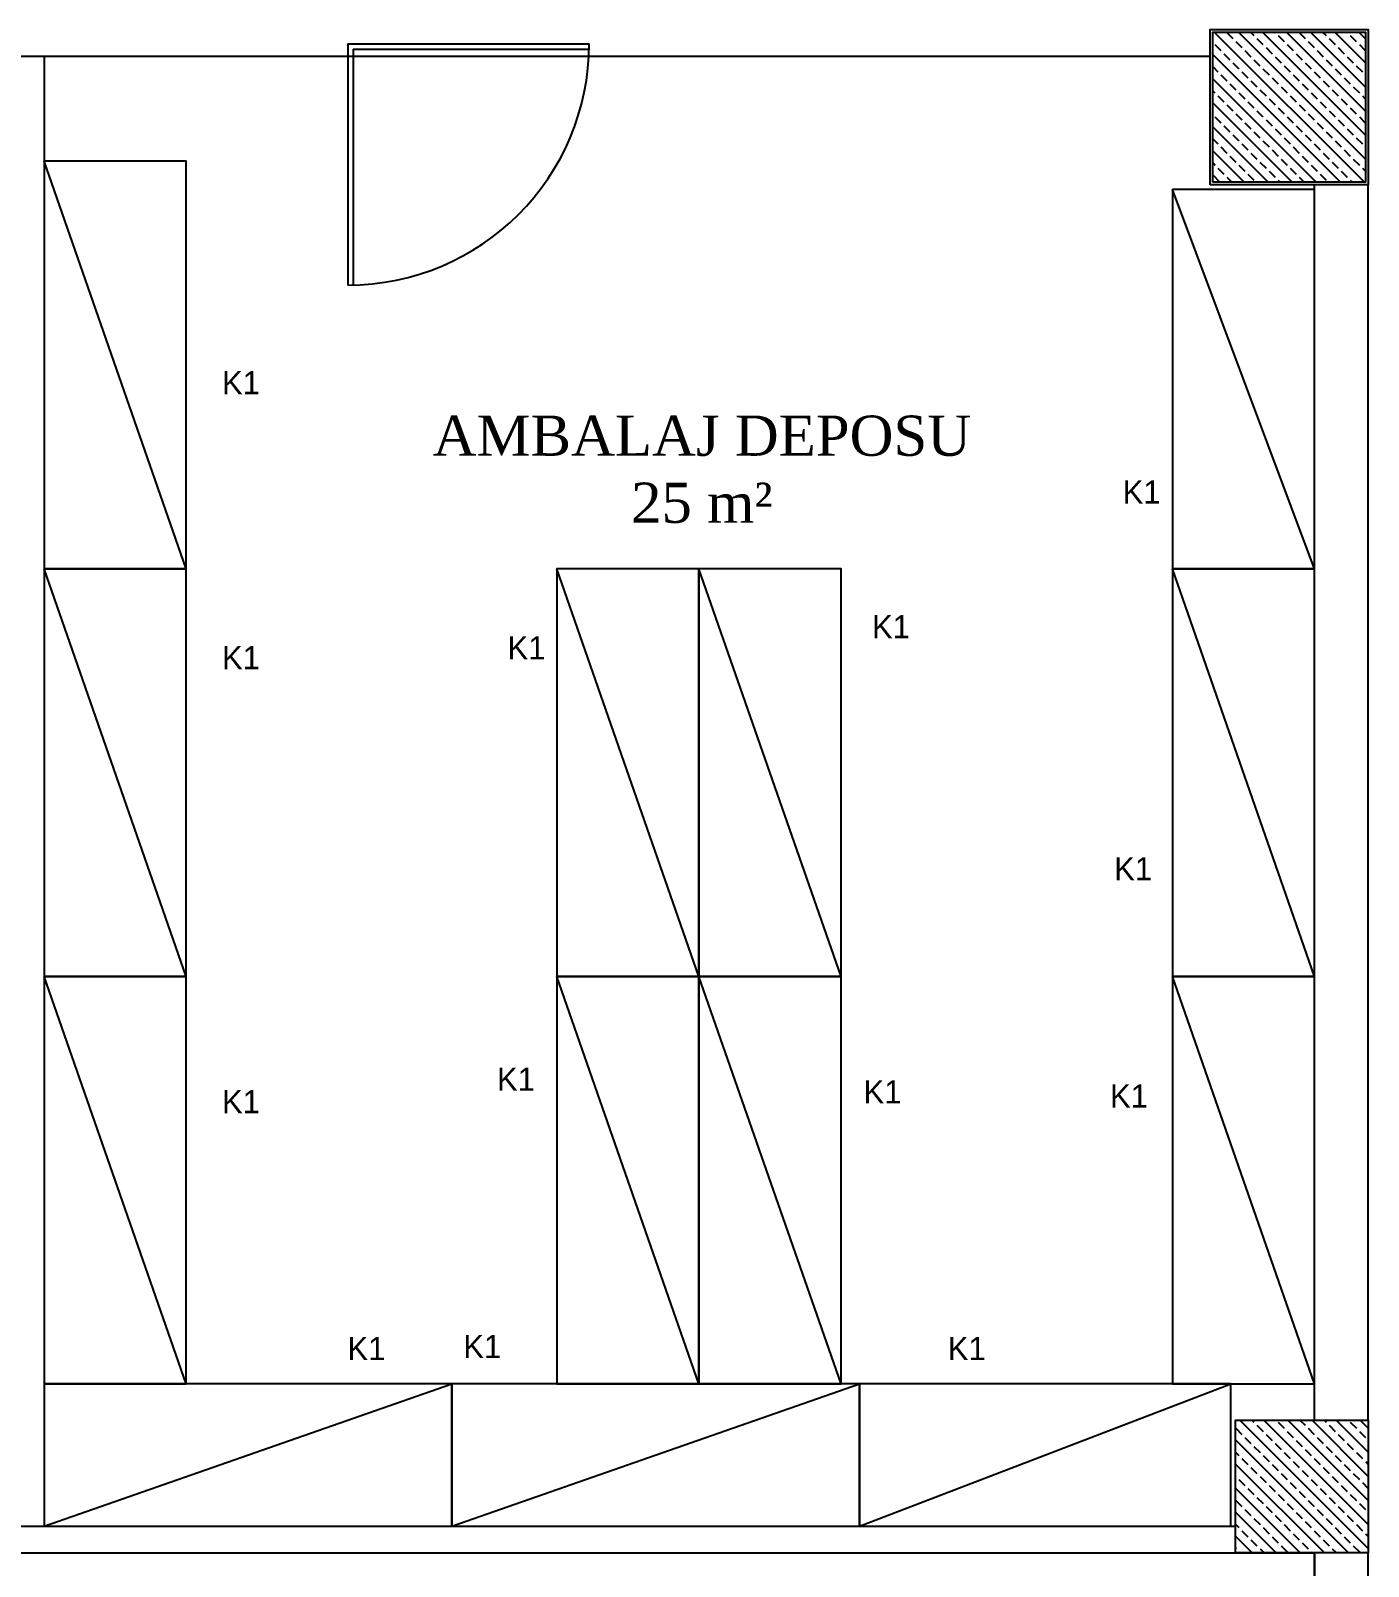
# Model space of a CAD drawing. Header units: millimetres. Extents: x 7703 to 14147, y -5820 to 95.
# Drawn here: x 12370 to 12868, y -4955 to -4382 of the extents above; entities that cross this region are included whole.
import ezdxf
from ezdxf.enums import TextEntityAlignment as Align

# ---------------------------------------------------------------- set-up
doc = ezdxf.new("R2010")
doc.units = ezdxf.units.MM
for name, color, linetype in [('A-FLOR-PFIX', 140, 'Continuous'), ('kapı ABD', 55, 'Continuous'), ('Kıtc-002 Çizgi', 7, 'Continuous')]:
    doc.layers.add(name, color=color, linetype=linetype)
doc.layers.add('mutfak ekipmanları', color=161, linetype='Continuous', lineweight=15)
doc.styles.get("Standard").update_dxf_attribs({"font": 'stylu.ttf', "height": 10})
doc.styles.add('TAKSİM', font='GOTHIC.TTF', dxfattribs={"height": 20})

# ---------------------------------------------------------------- blocks, each defined once
blk = doc.blocks.new('rtyjjkw5')
at = {"layer": 'kapı ABD', "color": 7}
for p, q in [((-2, 2), (-2, 90)), ((0, 0), (0, 90)), ((-2, 2), (-90, 2)), ((0, 0), (-90, 0))]:
    blk.add_line(p, q, dxfattribs=at)
blk.add_arc((0, 0), 90, 90, 180, dxfattribs=at)

msp = doc.modelspace()

# ---------------------------------------------------------------- hatches: boundary and pattern name
h = msp.add_hatch()
h.set_pattern_fill('ANSI33', color=256, angle=90)
h.set_pattern_definition([(135, (19373.621, 4482.702), (-4.490128, -4.490128), []), (135, (19373.621, 4487.1924), (-4.490128, -4.490128), [3.175, -1.5875])])
h.paths.add_polyline_path([(12810.4, -4438.72), (12867.4, -4438.72), (12867.4, -4382.72), (12810.4, -4382.72)])
h = msp.add_hatch()
h.set_pattern_fill('ANSI33', color=256, angle=90)
h.set_pattern_definition([(135, (19378.118, 3970.025), (-4.490128, -4.490128), []), (135, (19378.118, 3974.515), (-4.490128, -4.490128), [3.175, -1.5875])])
h.paths.add_polyline_path([(12818.89, -4949.91), (12868.4, -4949.91), (12868.4, -4900.41), (12818.89, -4900.41)])

# ---------------------------------------------------------------- linework, layer by layer
for points in [[(12809.4, -4439.72), (12809.4, -4381.72), (12868.4, -4381.72), (12868.4, -4439.72)], [(12810.4, -4438.72), (12810.4, -4382.72), (12867.4, -4382.72), (12867.4, -4438.72)], [(12810.4, -4438.72), (12810.4, -4382.72), (12867.4, -4382.72), (12867.4, -4438.72)], [(12818.89, -4949.91), (12818.89, -4900.41), (12868.4, -4900.41), (12868.4, -4949.91)]]:
    msp.add_lwpolyline(points, close=True)
at = {"layer": 'A-FLOR-PFIX'}
msp.add_lwpolyline([(12848.4, -4949.91), (12848.4, -5538.72), (12818.89, -5538.72), (12818.89, -5578.21), (12264.89, -5578.21), (12264.89, -5544.91), (12209.89, -5544.91), (12209.89, -5578.21), (11643.03, -5574.42), (11642.89, -5544.91), (11613.99, -5544.91), (11613.89, -5006.91), (11708.89, -5006.91), (11708.89, -4949.91)], close=True, dxfattribs=at)
at = {"layer": 'Kıtc-002 Çizgi'}
for p, q in [((12161.4, -4391.72), (12809.4, -4391.72)), ((12374.67, -4391.72), (12374.67, -4939.91)), ((12427.67, -4582.91), (12374.67, -4430.91)), ((12848.4, -4582.91), (12795.4, -4441.38)), ((12848.4, -4900.41), (12848.4, -4439.72)), ((12868.4, -4900.41), (12868.4, -4439.72)), ((12427.67, -4734.91), (12374.67, -4582.91)), ((12618.84, -4734.91), (12565.84, -4582.91)), ((12671.84, -4734.91), (12618.84, -4582.91)), ((12848.4, -4734.91), (12795.4, -4582.91)), ((12427.67, -4886.91), (12374.67, -4734.91)), ((12618.84, -4886.91), (12565.84, -4734.91)), ((12671.84, -4886.91), (12618.84, -4734.91)), ((12848.4, -4886.91), (12795.4, -4734.91)), ((12374.67, -4939.91), (12526.67, -4886.91)), ((12526.67, -4939.91), (12678.67, -4886.91)), ((12678.67, -4939.91), (12817.15, -4886.91)), ((12262.89, -4939.91), (12818.89, -4939.91)), ((12262.89, -4949.91), (12818.89, -4949.91)), ((12848.4, -5538.72), (12848.4, -4949.91)), ((12868.4, -5538.72), (12868.4, -4949.91))]:
    msp.add_line(p, q, dxfattribs=at)
for points in [[(12427.67, -4582.91), (12427.67, -4430.91), (12374.67, -4430.91), (12374.67, -4582.91)], [(12848.4, -4582.91), (12848.4, -4441.38), (12795.4, -4441.38), (12795.4, -4582.91)], [(12427.67, -4734.91), (12427.67, -4582.91), (12374.67, -4582.91), (12374.67, -4734.91)], [(12618.84, -4734.91), (12618.84, -4582.91), (12565.84, -4582.91), (12565.84, -4734.91)], [(12671.84, -4734.91), (12671.84, -4582.91), (12618.84, -4582.91), (12618.84, -4734.91)], [(12848.4, -4734.91), (12848.4, -4582.91), (12795.4, -4582.91), (12795.4, -4734.91)], [(12427.67, -4886.91), (12427.67, -4734.91), (12374.67, -4734.91), (12374.67, -4886.91)], [(12618.84, -4886.91), (12618.84, -4734.91), (12565.84, -4734.91), (12565.84, -4886.91)], [(12671.84, -4886.91), (12671.84, -4734.91), (12618.84, -4734.91), (12618.84, -4886.91)], [(12848.4, -4886.91), (12848.4, -4734.91), (12795.4, -4734.91), (12795.4, -4886.91)], [(12374.67, -4939.91), (12526.67, -4939.91), (12526.67, -4886.91), (12374.67, -4886.91)], [(12526.67, -4939.91), (12678.67, -4939.91), (12678.67, -4886.91), (12526.67, -4886.91)], [(12678.67, -4939.91), (12817.15, -4939.91), (12817.15, -4886.91), (12678.67, -4886.91)]]:
    msp.add_lwpolyline(points, close=True, dxfattribs=at)

# ---------------------------------------------------------------- block references
at = {"rotation": 180}
msp.add_blockref('rtyjjkw5', (12487.9, -4387.09), dxfattribs=at)

# ---------------------------------------------------------------- texts
at = {"style": 'TAKSİM'}
for p in [(12448.06, -4517.83), (12783.88, -4558.6), (12690.42, -4608.83), (12554.54, -4616.68), (12448.06, -4620.36), (12780.74, -4699.09), (12550.61, -4777.57), (12687.28, -4782.28), (12779.17, -4783.85), (12448.06, -4785.97), (12494.85, -4878.03), (12538.05, -4877.25), (12718.69, -4878.03)]:
    msp.add_text('K1', height=8.64, dxfattribs=at).set_placement(p, align=Align.CENTER)
at = {"layer": 'mutfak ekipmanları', "insert": (12619.92, -4525.74), "char_height": 15, "width": 378.4061, "attachment_point": 2}
msp.add_mtext('{\\fTimes New Roman|b0|i0|c162|p18;AMBALAJ DEPOSU\\P25 m²}', dxfattribs=at)

doc.saveas('drawing.dxf')
